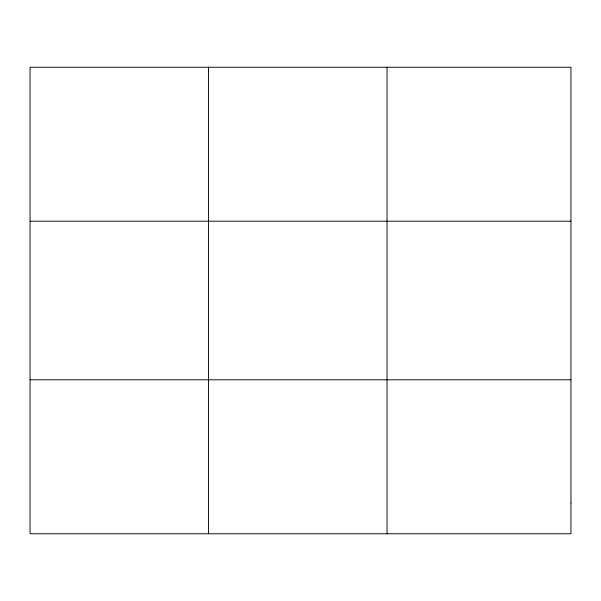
<?xml version="1.0" encoding="UTF-8"?>
<svg xmlns="http://www.w3.org/2000/svg" width="601" height="601" viewBox="0 0 601 601"><rect width="100%" height="100%" fill="white"/><g stroke="black" fill="none" stroke-linecap="round" stroke-linejoin="round"><path stroke-width="0.9" d="M208.547 67.237L208.547 533.763M387.044 67.237L387.044 533.763M30.05 221.191L570.95 221.191M30.05 379.809L570.95 379.809M570.95 502.977L570.95 533.763L30.05 533.763L30.05 67.237L570.95 67.237L570.95 502.977"/></g></svg>
